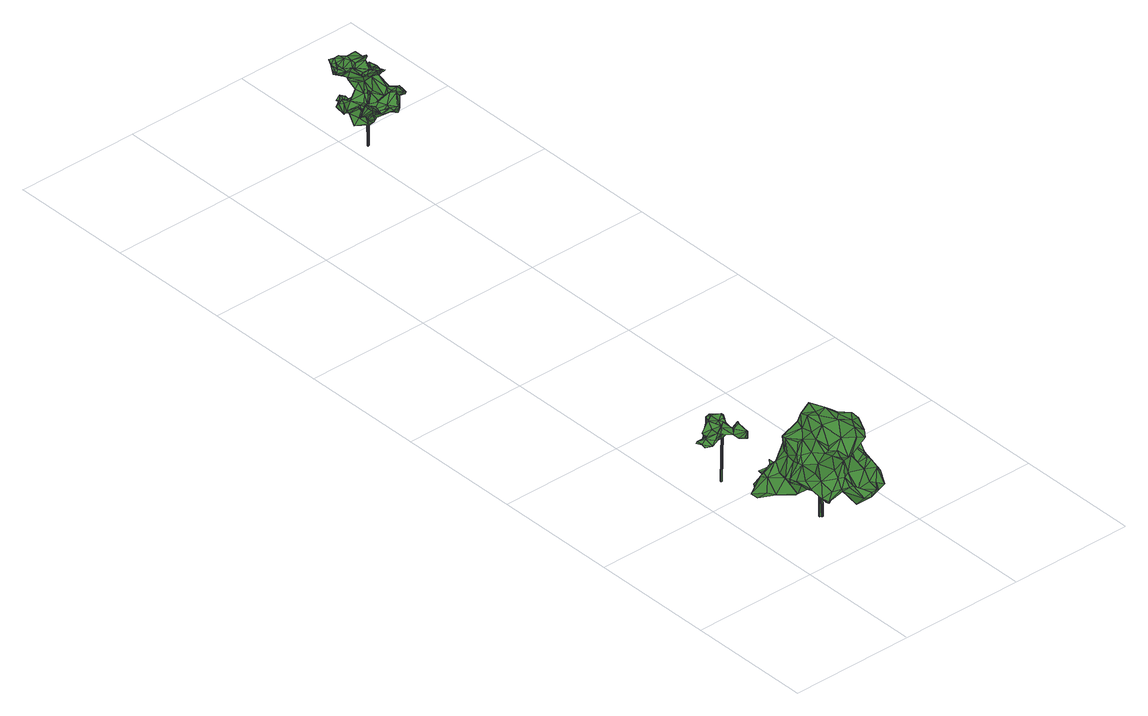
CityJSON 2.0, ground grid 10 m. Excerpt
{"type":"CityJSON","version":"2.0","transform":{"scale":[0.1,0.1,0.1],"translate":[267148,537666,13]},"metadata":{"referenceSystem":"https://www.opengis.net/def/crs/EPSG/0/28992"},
"CityObjects":{
"tree1":{"type":"SolitaryVegetationObject","attributes":{"gtid":507,"crown_width_m":3.91,"crown_median_z":17.3,"crown_r50_m":0.213,"crown_porosity":0.931,"trunk_H_m":4.07,"trunk_DBH_m":0.12,"trunk_radius_m":0.0598,"trunk_base_height_m":13.23,"original_gtid":"577"},"geometry":[{"type":"MultiSurface","lod":"3","boundaries":[[[0,1,2]],[[3,4,5]],[[6,7,8]],[[6,8,9]],[[10,11,12]],[[13,14,15]],[[2,16,0]],[[17,18,19]],[[20,21,22]],[[20,22,23]],[[24,9,2]],[[10,25,26]],[[10,26,27]],[[28,8,18]],[[28,18,29]],[[30,31,32]],[[14,33,3]],[[30,34,35]],[[36,25,37]],[[38,5,39]],[[14,13,17]],[[40,41,42]],[[43,4,44]],[[41,1,45]],[[39,5,43]],[[13,20,17]],[[29,17,20]],[[46,33,47]],[[46,3,33]],[[2,1,41]],[[22,21,48]],[[31,49,50]],[[51,0,16]],[[51,16,32]],[[20,52,53]],[[21,20,53]],[[54,21,53]],[[23,50,49]],[[30,32,34]],[[6,24,55]],[[40,24,41]],[[41,24,2]],[[56,57,38]],[[43,58,39]],[[59,39,58]],[[43,5,4]],[[60,22,48]],[[27,36,61]],[[37,61,36]],[[53,60,62]],[[63,56,38]],[[56,63,39]],[[56,39,59]],[[62,54,53]],[[63,38,39]],[[31,50,51]],[[64,32,8]],[[32,31,51]],[[59,57,56]],[[25,10,12]],[[37,10,61]],[[27,61,10]],[[2,9,16]],[[42,41,45]],[[23,49,20]],[[10,37,25]],[[15,3,57]],[[65,46,66]],[[66,46,47]],[[59,67,15]],[[68,23,22]],[[68,69,23]],[[29,18,17]],[[69,70,51]],[[35,29,30]],[[13,15,67]],[[19,42,33]],[[9,24,6]],[[17,19,14]],[[3,15,14]],[[65,66,67]],[[9,32,16]],[[45,47,33]],[[5,38,57]],[[5,57,3]],[[59,15,57]],[[40,42,55]],[[24,40,55]],[[48,62,71]],[[21,54,62]],[[21,62,48]],[[6,55,42]],[[19,6,42]],[[44,58,43]],[[46,72,3]],[[4,3,72]],[[4,72,44]],[[36,27,26]],[[65,72,46]],[[72,65,59]],[[65,67,59]],[[1,69,45]],[[29,20,49]],[[29,49,30]],[[30,49,31]],[[45,33,42]],[[19,33,14]],[[36,26,25]],[[1,70,69]],[[73,53,74]],[[73,74,67]],[[60,66,22]],[[68,22,66]],[[75,9,8]],[[66,47,68]],[[47,69,68]],[[75,8,32]],[[19,8,6]],[[28,29,8]],[[7,8,29]],[[35,34,64]],[[0,51,70]],[[0,70,1]],[[13,67,74]],[[45,18,47]],[[45,69,18]],[[47,18,69]],[[8,19,18]],[[7,29,64]],[[35,64,29]],[[7,64,8]],[[64,34,32]],[[75,32,9]],[[72,58,44]],[[59,58,72]],[[13,52,20]],[[66,60,73]],[[66,73,67]],[[53,73,60]],[[74,52,13]],[[74,53,52]],[[60,48,62]],[[69,50,23]],[[51,50,69]],[[76,77,78]],[[76,78,79]],[[79,78,80]],[[78,77,81]],[[78,81,80]],[[80,81,82]],[[81,77,82]],[[82,77,83]],[[82,83,80]],[[77,76,83]],[[83,76,79]],[[83,79,80]]]}]},
"tree2":{"type":"SolitaryVegetationObject","attributes":{"gtid":424,"crown_width_m":6.91,"crown_median_z":17.16,"crown_r50_m":0.306,"crown_porosity":0.912,"trunk_H_m":4.06,"trunk_DBH_m":0.224,"trunk_radius_m":0.112,"trunk_base_height_m":13.1,"original_gtid":"480"},"geometry":[{"type":"MultiSurface","lod":"3","boundaries":[[[84,85,86]],[[87,88,89]],[[87,90,88]],[[91,92,93]],[[93,92,94]],[[95,96,97]],[[98,99,86]],[[98,100,99]],[[101,102,103]],[[104,105,106]],[[107,108,109]],[[110,84,102]],[[111,112,113]],[[114,115,116]],[[117,118,119]],[[120,121,122]],[[123,124,125]],[[88,126,89]],[[127,128,129]],[[130,128,127]],[[131,132,133]],[[134,135,136]],[[131,137,138]],[[139,140,141]],[[142,143,144]],[[145,143,142]],[[146,147,148]],[[149,148,147]],[[150,128,151]],[[152,153,154]],[[155,129,128]],[[156,157,125]],[[158,159,160]],[[161,162,163]],[[164,165,166]],[[167,168,139]],[[169,107,109]],[[164,166,146]],[[170,171,161]],[[172,173,103]],[[174,131,175]],[[176,99,172]],[[152,154,177]],[[152,177,178]],[[175,131,133]],[[179,180,89]],[[138,108,107]],[[181,182,183]],[[180,183,182]],[[113,112,145]],[[184,185,186]],[[142,144,187]],[[188,189,159]],[[158,190,191]],[[111,192,193]],[[135,193,192]],[[194,165,195]],[[194,195,196]],[[156,125,92]],[[125,124,92]],[[197,198,199]],[[200,201,202]],[[114,203,204]],[[205,206,171]],[[207,195,165]],[[208,209,210]],[[211,154,153]],[[184,181,183]],[[112,111,193]],[[208,167,209]],[[202,212,213]],[[214,215,216]],[[217,150,218]],[[219,220,133]],[[90,212,221]],[[213,212,90]],[[108,97,109]],[[201,222,223]],[[168,140,139]],[[224,225,146]],[[107,169,226]],[[177,227,178]],[[176,172,228]],[[135,229,230]],[[231,168,208]],[[167,208,168]],[[232,225,224]],[[233,168,231]],[[181,234,235]],[[177,236,139]],[[187,155,128]],[[145,192,113]],[[115,123,157]],[[221,88,90]],[[224,166,165]],[[146,166,224]],[[164,146,104]],[[104,106,164]],[[233,231,237]],[[233,237,160]],[[213,105,238]],[[114,116,157]],[[151,194,239]],[[135,145,193]],[[202,118,240]],[[105,90,106]],[[186,199,184]],[[197,199,186]],[[176,228,86]],[[177,139,141]],[[225,147,146]],[[100,153,99]],[[138,132,131]],[[241,188,242]],[[241,242,235]],[[119,243,213]],[[180,179,183]],[[244,245,246]],[[218,247,158]],[[218,158,191]],[[95,216,122]],[[248,216,95]],[[244,249,250]],[[94,250,249]],[[226,132,107]],[[138,107,132]],[[209,236,251]],[[174,175,252]],[[253,136,145]],[[232,117,225]],[[200,202,240]],[[184,234,181]],[[174,254,131]],[[95,121,236]],[[160,255,158]],[[190,158,255]],[[133,220,175]],[[88,256,110]],[[96,95,236]],[[257,174,252]],[[200,258,201]],[[259,201,258]],[[101,88,110]],[[260,249,261]],[[262,263,264]],[[96,265,97]],[[183,266,184]],[[98,267,226]],[[86,267,98]],[[112,193,145]],[[239,247,218]],[[252,268,257]],[[254,248,95]],[[198,233,189]],[[169,265,211]],[[156,92,91]],[[97,269,95]],[[211,265,154]],[[222,201,259]],[[270,120,156]],[[114,204,271]],[[251,121,272]],[[251,272,120]],[[174,248,254]],[[257,248,174]],[[179,126,266]],[[217,273,128]],[[217,128,150]],[[124,245,244]],[[155,274,129]],[[155,232,274]],[[167,139,236]],[[106,90,164]],[[114,253,115]],[[101,266,126]],[[141,227,177]],[[213,90,105]],[[235,182,181]],[[160,189,233]],[[153,152,275]],[[163,276,274]],[[199,198,188]],[[151,239,150]],[[253,145,142]],[[242,196,195]],[[242,195,207]],[[240,118,117]],[[239,196,247]],[[261,277,190]],[[96,154,265]],[[124,250,92]],[[92,250,94]],[[196,239,194]],[[124,123,245]],[[278,267,85]],[[219,267,278]],[[86,228,84]],[[87,164,90]],[[244,250,124]],[[145,230,279]],[[280,184,266]],[[224,274,232]],[[165,274,224]],[[149,238,148]],[[115,253,142]],[[101,126,88]],[[262,143,145]],[[140,168,281]],[[218,150,239]],[[263,145,256]],[[167,236,209]],[[111,113,282]],[[223,264,221]],[[278,229,219]],[[283,186,185]],[[197,281,198]],[[251,210,209]],[[120,272,121]],[[125,157,123]],[[114,157,203]],[[134,284,252]],[[134,271,284]],[[237,260,261]],[[212,202,223]],[[212,223,221]],[[119,238,285]],[[238,149,285]],[[278,85,286]],[[159,158,247]],[[159,247,196]],[[172,102,228]],[[210,287,93]],[[270,91,287]],[[270,287,210]],[[219,284,252]],[[220,219,252]],[[220,252,175]],[[96,177,154]],[[96,236,177]],[[243,202,213]],[[196,242,159]],[[248,257,214]],[[248,214,216]],[[123,115,142]],[[156,91,270]],[[210,251,270]],[[237,231,260]],[[179,266,183]],[[113,192,282]],[[122,121,95]],[[271,134,114]],[[286,230,229]],[[286,229,278]],[[282,192,111]],[[179,89,126]],[[145,135,230]],[[156,120,203]],[[190,277,191]],[[211,153,100]],[[211,100,169]],[[207,182,235]],[[180,182,207]],[[192,136,135]],[[145,136,192]],[[232,259,117]],[[258,117,259]],[[134,136,253]],[[114,134,253]],[[169,100,98]],[[226,169,98]],[[109,97,265]],[[225,117,285]],[[93,287,91]],[[160,159,189]],[[237,261,255]],[[237,255,160]],[[140,281,197]],[[288,110,256]],[[219,229,284]],[[134,284,229]],[[134,229,135]],[[190,255,261]],[[172,103,102]],[[173,283,280]],[[94,289,93]],[[283,185,184]],[[244,261,249]],[[109,265,169]],[[163,274,207]],[[260,231,289]],[[219,133,132]],[[219,132,226]],[[93,289,210]],[[210,289,208]],[[110,102,101]],[[208,289,231]],[[289,94,249]],[[289,249,260]],[[119,118,243]],[[202,243,118]],[[199,234,184]],[[235,234,188]],[[286,85,84]],[[286,84,288]],[[213,238,119]],[[122,215,120]],[[122,216,215]],[[285,117,119]],[[156,203,157]],[[219,226,267]],[[103,266,101]],[[280,266,103]],[[173,178,186]],[[152,178,173]],[[144,262,222]],[[223,262,264]],[[223,222,262]],[[115,157,116]],[[202,201,223]],[[85,267,86]],[[214,120,215]],[[268,252,284]],[[268,284,271]],[[159,242,188]],[[162,161,206]],[[206,161,171]],[[214,120,270]],[[257,120,214]],[[173,280,103]],[[168,290,281]],[[246,191,277]],[[218,191,246]],[[258,240,117]],[[200,240,258]],[[244,277,261]],[[246,277,244]],[[264,256,88]],[[217,218,291]],[[251,120,270]],[[257,204,120]],[[203,120,204]],[[228,102,84]],[[292,245,123]],[[246,245,292]],[[207,165,293]],[[207,293,180]],[[180,293,89]],[[263,256,264]],[[105,148,238]],[[173,275,152]],[[186,227,197]],[[262,144,143]],[[188,198,189]],[[199,188,234]],[[197,227,140]],[[141,140,227]],[[186,178,227]],[[206,205,276]],[[286,279,230]],[[198,281,290]],[[207,235,242]],[[164,293,165]],[[218,246,291]],[[194,130,165]],[[274,165,130]],[[292,123,273]],[[87,293,164]],[[89,293,87]],[[128,273,187]],[[187,273,142]],[[95,269,254]],[[275,99,153]],[[97,108,269]],[[151,130,194]],[[251,236,121]],[[99,275,172]],[[173,172,275]],[[263,113,145]],[[222,155,144]],[[142,273,157]],[[146,148,104]],[[123,157,273]],[[142,157,123]],[[262,145,263]],[[259,232,155]],[[144,155,187]],[[241,235,188]],[[221,264,88]],[[292,291,246]],[[259,155,222]],[[110,288,84]],[[171,170,127]],[[184,280,283]],[[173,186,283]],[[161,163,207]],[[127,129,294]],[[127,294,171]],[[205,294,129]],[[171,294,205]],[[288,279,286]],[[145,279,288]],[[206,163,162]],[[206,276,163]],[[288,256,145]],[[170,161,130]],[[127,170,130]],[[161,207,130]],[[274,130,207]],[[257,268,204]],[[274,276,129]],[[205,129,276]],[[233,290,168]],[[198,290,233]],[[130,151,128]],[[217,291,273]],[[273,291,292]],[[148,105,104]],[[149,147,285]],[[225,285,147]],[[204,268,271]],[[254,137,131]],[[254,269,137]],[[108,137,269]],[[138,137,108]],[[86,99,176]],[[295,296,297]],[[295,297,298]],[[298,297,299]],[[298,299,300]],[[297,296,301]],[[297,301,299]],[[301,296,302]],[[301,302,299]],[[299,302,303]],[[299,303,300]],[[302,296,303]],[[303,296,304]],[[303,304,300]],[[296,305,304]],[[305,296,306]],[[305,306,304]],[[306,296,307]],[[306,307,304]],[[304,307,308]],[[304,308,300]],[[308,307,309]],[[308,309,300]],[[307,296,310]],[[307,310,309]],[[310,296,311]],[[310,311,309]],[[309,311,312]],[[309,312,300]],[[311,296,313]],[[311,313,312]],[[313,296,314]],[[313,314,312]],[[312,314,298]],[[312,298,300]],[[314,296,295]],[[314,295,298]]]}]},
"tree3":{"type":"SolitaryVegetationObject","attributes":{"gtid":466,"crown_width_m":5.04,"crown_median_z":18.17,"crown_r50_m":0.255,"crown_porosity":0.932,"trunk_H_m":4.53,"trunk_DBH_m":0.17,"trunk_radius_m":0.0852,"trunk_base_height_m":13.64,"original_gtid":"529"},"geometry":[{"type":"MultiSurface","lod":"3","boundaries":[[[315,316,317]],[[318,319,320]],[[321,320,319]],[[322,323,324]],[[325,326,327]],[[328,329,330]],[[331,332,333]],[[334,335,336]],[[330,337,338]],[[339,340,341]],[[342,343,344]],[[345,346,347]],[[348,349,350]],[[351,352,353]],[[354,352,351]],[[355,356,357]],[[355,323,356]],[[358,359,332]],[[360,361,362]],[[363,364,365]],[[366,367,368]],[[336,369,357]],[[330,338,328]],[[370,326,371]],[[372,373,374]],[[375,376,377]],[[378,379,380]],[[341,381,382]],[[341,382,383]],[[384,361,385]],[[386,387,388]],[[335,334,389]],[[390,391,392]],[[393,362,349]],[[393,349,348]],[[394,395,396]],[[328,338,337]],[[397,398,399]],[[381,400,401]],[[327,326,370]],[[392,391,402]],[[392,402,403]],[[391,404,402]],[[405,406,407]],[[373,372,408]],[[382,381,397]],[[409,397,381]],[[410,411,412]],[[413,414,415]],[[416,417,418]],[[419,420,421]],[[406,420,419]],[[348,318,422]],[[423,344,424]],[[425,415,426]],[[347,380,379]],[[427,390,428]],[[391,390,427]],[[323,429,356]],[[430,325,327]],[[335,369,336]],[[430,431,432]],[[392,403,433]],[[392,433,317]],[[322,429,323]],[[434,373,435]],[[436,437,438]],[[337,439,328]],[[412,411,440]],[[441,413,415]],[[349,384,378]],[[416,442,428]],[[443,444,445]],[[446,447,448]],[[449,450,399]],[[361,451,362]],[[452,453,454]],[[369,335,389]],[[388,455,386]],[[416,456,457]],[[363,365,321]],[[373,434,455]],[[359,333,332]],[[359,358,458]],[[445,447,459]],[[378,380,460]],[[363,460,380]],[[348,461,360]],[[462,346,440]],[[366,415,463]],[[407,464,465]],[[452,461,453]],[[348,360,393]],[[404,391,427]],[[466,401,400]],[[452,360,461]],[[427,442,404]],[[386,455,434]],[[453,461,422]],[[467,468,377]],[[469,468,467]],[[467,400,381]],[[383,382,470]],[[395,408,396]],[[377,468,375]],[[438,471,472]],[[343,473,331]],[[342,473,343]],[[384,385,474]],[[450,475,394]],[[334,336,476]],[[334,476,477]],[[393,360,362]],[[370,478,351]],[[328,375,329]],[[467,377,400]],[[457,456,372]],[[479,372,456]],[[321,316,315]],[[480,425,354]],[[331,481,343]],[[366,426,415]],[[400,376,482]],[[432,483,430]],[[484,485,486]],[[416,428,390]],[[487,488,380]],[[489,488,487]],[[353,431,327]],[[426,368,425]],[[417,479,418]],[[324,323,490]],[[318,348,319]],[[491,492,340]],[[437,330,329]],[[350,349,378]],[[493,494,495]],[[435,367,434]],[[438,492,409]],[[348,422,461]],[[426,366,368]],[[496,473,342]],[[442,457,404]],[[420,411,410]],[[430,327,431]],[[497,437,329]],[[427,428,442]],[[419,359,458]],[[457,442,416]],[[397,498,470]],[[340,339,489]],[[405,340,489]],[[499,500,501]],[[472,450,398]],[[401,466,450]],[[371,478,370]],[[502,503,358]],[[432,486,477]],[[372,479,396]],[[372,396,408]],[[413,441,324]],[[439,337,504]],[[439,504,368]],[[502,505,506]],[[502,506,320]],[[323,507,490]],[[366,434,367]],[[355,507,323]],[[493,407,508]],[[419,407,406]],[[407,419,508]],[[421,333,509]],[[482,510,466]],[[400,482,466]],[[405,407,465]],[[388,387,501]],[[384,451,361]],[[353,352,484]],[[356,429,483]],[[485,448,477]],[[352,511,398]],[[398,508,352]],[[405,487,406]],[[499,501,387]],[[422,512,453]],[[365,316,321]],[[351,353,370]],[[370,353,327]],[[513,465,495]],[[507,514,515]],[[358,332,473]],[[332,331,473]],[[507,355,514]],[[445,516,447]],[[384,474,378]],[[430,322,325]],[[457,402,404]],[[372,402,457]],[[517,503,317]],[[503,517,518]],[[513,519,491]],[[405,489,487]],[[470,339,383]],[[495,464,493]],[[389,520,521]],[[358,473,502]],[[502,473,496]],[[347,346,462]],[[440,345,412]],[[354,351,478]],[[322,324,441]],[[390,392,416]],[[446,445,522]],[[523,394,524]],[[523,525,394]],[[419,458,484]],[[509,359,419]],[[455,374,373]],[[526,415,425]],[[526,425,527]],[[526,527,528]],[[419,352,508]],[[329,375,468]],[[352,419,484]],[[445,517,516]],[[517,317,516]],[[493,398,494]],[[375,328,439]],[[386,463,414]],[[415,414,463]],[[429,430,483]],[[432,477,483]],[[354,425,529]],[[530,516,403]],[[519,492,491]],[[382,397,470]],[[502,320,503]],[[315,503,320]],[[349,451,384]],[[490,413,324]],[[531,532,521]],[[362,451,349]],[[399,533,364]],[[497,534,437]],[[448,535,477]],[[318,512,422]],[[490,499,413]],[[322,430,429]],[[505,423,506]],[[512,506,423]],[[513,491,465]],[[511,529,436]],[[436,398,511]],[[520,334,536]],[[381,401,449]],[[481,537,343]],[[522,445,538]],[[434,463,386]],[[496,505,502]],[[330,504,337]],[[503,315,317]],[[501,500,539]],[[500,530,539]],[[359,509,333]],[[432,431,540]],[[540,431,353]],[[540,353,484]],[[333,481,331]],[[421,481,333]],[[386,414,387]],[[462,411,347]],[[329,468,497]],[[497,468,469]],[[380,488,470]],[[339,470,488]],[[421,509,419]],[[366,538,463]],[[354,529,352]],[[352,529,511]],[[398,493,508]],[[434,366,463]],[[373,408,435]],[[395,435,408]],[[487,541,406]],[[378,460,350]],[[412,542,424]],[[365,317,316]],[[500,536,530]],[[438,437,467]],[[528,441,526]],[[543,524,417]],[[418,543,417]],[[415,526,441]],[[361,360,544]],[[361,544,385]],[[454,544,360]],[[545,544,454]],[[497,469,534]],[[410,412,424]],[[389,521,369]],[[499,515,546]],[[478,528,527]],[[480,354,478]],[[436,472,398]],[[438,472,436]],[[462,440,411]],[[547,439,368]],[[482,375,439]],[[482,439,547]],[[510,548,547]],[[482,547,548]],[[482,548,510]],[[456,417,416]],[[489,339,488]],[[539,530,403]],[[484,458,485]],[[483,477,476]],[[512,318,506]],[[493,464,407]],[[536,546,520]],[[495,465,464]],[[498,380,470]],[[399,498,397]],[[364,498,399]],[[490,515,499]],[[507,515,490]],[[513,494,519]],[[399,398,450]],[[413,499,414]],[[405,491,340]],[[465,491,405]],[[525,456,392]],[[523,456,525]],[[392,456,416]],[[365,525,392]],[[392,317,365]],[[365,533,525]],[[546,500,499]],[[524,543,523]],[[421,420,537]],[[537,481,421]],[[410,424,537]],[[325,478,371]],[[537,420,410]],[[476,336,532]],[[483,549,356]],[[518,485,458]],[[450,449,401]],[[363,380,498]],[[437,504,330]],[[480,478,527]],[[441,528,322]],[[325,322,528]],[[480,527,425]],[[372,374,550]],[[550,374,455]],[[550,455,388]],[[501,550,388]],[[485,446,448]],[[551,321,319]],[[348,552,319]],[[479,553,396]],[[417,553,479]],[[542,554,424]],[[423,424,554]],[[545,454,554]],[[371,326,325]],[[406,411,420]],[[341,340,492]],[[341,492,438]],[[432,540,486]],[[484,486,540]],[[325,528,478]],[[339,341,383]],[[467,381,341]],[[467,341,438]],[[477,535,334]],[[367,435,555]],[[367,555,444]],[[518,517,445]],[[518,445,485]],[[522,556,446]],[[524,553,417]],[[396,553,524]],[[444,538,445]],[[447,516,448]],[[518,458,503]],[[385,544,545]],[[503,458,358]],[[363,498,364]],[[463,446,556]],[[463,447,446]],[[466,475,450]],[[394,475,395]],[[538,556,522]],[[366,556,538]],[[472,471,449]],[[366,463,556]],[[387,414,499]],[[551,319,552]],[[368,504,529]],[[446,485,445]],[[530,448,516]],[[395,555,435]],[[398,409,519]],[[530,535,448]],[[368,444,547]],[[367,444,368]],[[357,356,532]],[[357,532,336]],[[447,557,459]],[[467,437,534]],[[467,534,469]],[[350,460,363]],[[347,542,345]],[[412,345,542]],[[471,438,381]],[[409,381,438]],[[416,418,456]],[[440,346,345]],[[529,504,436]],[[436,504,437]],[[479,456,418]],[[321,551,363]],[[350,363,551]],[[375,482,376]],[[424,344,537]],[[343,537,344]],[[402,558,403]],[[402,372,558]],[[539,558,501]],[[550,501,558]],[[403,558,539]],[[550,558,372]],[[519,409,492]],[[525,533,450]],[[559,485,477]],[[559,486,485]],[[559,477,486]],[[385,554,542]],[[394,396,524]],[[555,475,444]],[[555,395,475]],[[475,466,510]],[[350,552,348]],[[551,552,350]],[[450,533,399]],[[409,398,397]],[[476,549,483]],[[357,532,355]],[[536,500,546]],[[530,536,535]],[[334,535,536]],[[546,521,520]],[[520,389,334]],[[315,560,321]],[[320,321,560]],[[365,364,533]],[[320,560,315]],[[411,541,347]],[[347,541,380]],[[487,380,541]],[[472,449,450]],[[406,541,411]],[[381,449,471]],[[394,525,450]],[[554,454,512]],[[554,512,423]],[[512,454,453]],[[463,557,447]],[[538,557,463]],[[513,495,494]],[[398,519,494]],[[444,459,538]],[[545,554,385]],[[454,360,452]],[[433,403,516]],[[433,516,317]],[[443,445,459]],[[443,459,444]],[[342,505,496]],[[538,459,557]],[[368,529,425]],[[542,474,385]],[[347,474,542]],[[379,474,347]],[[378,474,379]],[[344,423,505]],[[344,505,342]],[[400,377,376]],[[510,444,475]],[[510,547,444]],[[320,506,318]],[[546,515,514]],[[531,514,532]],[[546,531,521]],[[514,531,546]],[[523,417,456]],[[543,417,523]],[[532,549,476]],[[355,532,514]],[[369,532,357]],[[369,521,532]],[[532,356,549]],[[561,562,563]],[[561,563,564]],[[562,565,563]],[[563,565,566]],[[563,566,564]],[[566,565,567]],[[566,567,564]],[[565,562,568]],[[565,568,567]],[[567,568,569]],[[567,569,564]],[[569,568,570]],[[569,570,564]],[[568,562,571]],[[568,571,570]],[[570,571,564]],[[564,571,561]],[[571,562,561]]]}]}
},
"vertices":[
[28,139,47],[30,136,49],[33,141,46],[34,119,45],[36,114,51],[37,112,48],[34,131,40],[31,130,35],[31,131,38],[33,136,43],[41,87,27],[42,89,31],[46,83,26],[23,118,42],[29,122,45],[30,115,47],[29,139,45],[25,123,43],[27,130,44],[32,128,44],[19,123,38],[13,125,41],[16,125,43],[17,130,43],[37,133,44],[43,84,24],[36,87,22],[35,92,23],[28,132,40],[23,128,40],[21,134,35],[24,135,40],[25,137,39],[34,125,47],[25,137,34],[23,133,35],[35,86,22],[39,84,26],[37,106,42],[37,106,48],[38,132,48],[37,133,49],[36,129,48],[35,113,52],[35,114,53],[32,130,47],[28,121,52],[29,124,47],[8,125,43],[22,129,40],[23,129,41],[25,135,41],[18,119,41],[15,117,40],[10,119,40],[37,133,43],[31,108,44],[32,113,46],[31,113,49],[27,109,48],[13,122,44],[35,87,22],[9,121,42],[35,106,44],[26,133,36],[24,118,51],[22,120,46],[21,115,48],[23,127,45],[23,131,50],[28,135,43],[5,123,44],[31,115,49],[18,118,43],[20,117,43],[30,134,43],[28,123,2],[28,122,2],[27,123,2],[28,122,43],[27,122,43],[27,122,2],[27,121,43],[28,121,43],
[46,30,35],[55,28,38],[46,26,34],[33,62,34],[36,53,24],[29,56,37],[26,64,22],[88,46,63],[87,56,59],[85,46,69],[82,49,73],[71,24,44],[59,27,45],[61,19,34],[49,22,37],[39,24,31],[48,20,38],[36,43,33],[41,32,33],[35,38,36],[13,75,23],[17,73,19],[21,68,24],[64,8,32],[70,9,35],[65,9,35],[44,44,33],[64,51,21],[63,51,26],[62,51,27],[71,52,42],[76,60,42],[73,58,43],[38,83,25],[41,76,23],[29,79,23],[74,43,55],[63,32,47],[72,33,43],[75,69,55],[81,62,61],[85,60,59],[35,48,34],[54,70,50],[53,74,49],[46,68,36],[41,68,51],[83,16,30],[73,15,30],[79,18,28],[77,46,30],[70,48,30],[70,49,30],[77,18,33],[72,10,33],[55,22,62],[51,29,66],[53,27,60],[68,62,41],[60,55,43],[56,67,34],[62,50,34],[23,77,32],[26,82,25],[19,78,24],[24,85,21],[51,75,54],[48,75,53],[50,27,44],[46,19,41],[54,25,44],[47,72,34],[80,55,59],[73,58,54],[52,68,76],[48,62,69],[52,61,78],[46,56,52],[42,51,50],[37,55,42],[23,70,35],[32,71,44],[24,74,36],[68,28,70],[58,33,71],[58,9,33],[47,67,53],[54,60,49],[37,29,32],[40,33,43],[85,23,37],[82,24,32],[39,24,30],[55,27,57],[52,33,47],[28,51,38],[26,54,41],[32,48,54],[34,55,51],[27,51,42],[33,45,54],[47,42,56],[39,35,57],[56,71,44],[43,56,65],[47,51,72],[64,73,77],[64,73,76],[66,50,27],[66,49,27],[42,74,55],[37,68,52],[37,70,63],[43,33,65],[44,43,71],[40,43,62],[41,78,8],[46,72,14],[42,72,12],[72,48,54],[74,41,41],[50,60,35],[52,47,40],[35,62,52],[74,37,71],[74,26,68],[79,33,68],[51,16,42],[36,64,22],[31,67,22],[82,36,47],[81,36,46],[80,31,46],[63,69,55],[59,71,65],[71,26,29],[78,24,29],[38,57,20],[46,71,31],[44,63,20],[31,77,38],[35,84,27],[58,17,24],[49,32,61],[40,28,28],[72,36,37],[67,39,42],[64,42,79],[44,78,34],[52,46,78],[35,49,59],[34,52,58],[62,27,58],[58,56,78],[23,78,21],[49,71,64],[40,78,8],[42,60,61],[37,67,63],[33,71,25],[75,62,72],[67,65,68],[66,70,71],[50,69,70],[81,28,45],[74,54,73],[78,60,70],[68,33,61],[80,32,34],[73,59,40],[82,23,41],[61,63,76],[47,48,34],[82,36,46],[40,80,25],[49,81,28],[68,49,74],[68,60,78],[52,63,33],[50,60,34],[46,58,28],[55,17,41],[30,48,40],[58,24,32],[79,36,42],[72,20,35],[80,43,61],[77,44,36],[65,40,59],[65,71,53],[38,68,43],[42,24,38],[41,57,36],[65,71,74],[61,30,37],[61,44,41],[36,45,39],[46,33,66],[64,51,22],[43,43,43],[78,35,36],[31,87,22],[59,34,40],[82,43,66],[49,45,35],[77,43,72],[51,38,65],[67,71,56],[70,71,56],[30,65,38],[56,70,44],[54,48,1],[52,48,1],[53,48,1],[55,50,42],[55,51,41],[54,50,42],[53,49,1],[52,49,1],[54,51,42],[53,50,42],[51,48,1],[51,47,1],[52,47,1],[53,49,42],[54,49,42],[52,46,1],[53,46,1],[55,49,42],[53,47,1],[54,47,1],
[106,579,60],[106,586,55],[105,579,50],[94,589,65],[98,589,62],[98,588,62],[99,588,59],[113,551,49],[106,549,51],[112,554,44],[119,558,53],[123,556,55],[120,555,57],[131,583,35],[131,587,35],[133,581,38],[107,571,73],[109,570,72],[113,571,70],[92,563,55],[90,556,58],[93,554,58],[129,579,36],[131,580,36],[125,596,58],[127,591,57],[126,594,56],[100,575,71],[105,574,72],[101,576,71],[113,588,72],[114,588,73],[114,591,71],[91,595,64],[100,600,67],[102,597,64],[125,565,55],[120,570,54],[121,563,57],[124,568,53],[98,552,50],[103,550,54],[96,551,52],[107,575,65],[111,572,68],[92,599,70],[98,602,71],[95,604,70],[104,593,58],[107,594,54],[103,586,51],[112,572,33],[108,578,33],[118,579,37],[91,553,58],[124,560,55],[123,557,53],[94,582,37],[95,578,28],[100,579,32],[127,587,37],[123,588,41],[126,594,38],[111,600,66],[113,597,72],[112,596,65],[120,594,46],[120,594,55],[125,596,57],[102,602,71],[102,596,72],[104,568,32],[103,565,36],[100,568,35],[90,558,55],[88,583,51],[87,579,50],[95,582,47],[94,601,69],[103,590,38],[100,587,33],[99,588,37],[117,590,56],[117,583,53],[113,586,53],[117,594,39],[114,593,40],[89,579,43],[97,574,47],[85,577,43],[122,587,60],[117,584,61],[121,581,62],[98,586,34],[120,590,56],[102,585,68],[113,587,70],[105,588,71],[111,558,43],[105,566,37],[114,565,38],[90,588,46],[95,593,42],[92,593,43],[116,577,62],[110,578,65],[115,575,69],[89,589,68],[99,585,71],[100,585,71],[117,569,41],[115,568,37],[83,580,51],[87,584,51],[110,550,52],[115,557,58],[116,558,58],[112,560,58],[102,576,45],[105,573,27],[101,581,27],[121,583,42],[127,587,43],[123,590,45],[125,583,39],[113,585,74],[115,555,42],[83,583,47],[104,581,39],[110,581,36],[110,578,49],[110,565,45],[103,572,45],[102,565,50],[114,590,45],[111,588,44],[98,602,70],[90,593,70],[89,589,69],[92,592,70],[101,570,31],[93,588,43],[90,582,39],[111,578,62],[104,579,40],[109,596,67],[88,592,70],[115,588,73],[108,570,34],[125,581,58],[126,581,59],[114,591,40],[126,595,45],[126,593,38],[126,592,40],[117,594,57],[118,591,43],[119,585,42],[103,574,69],[105,597,72],[108,586,40],[96,558,52],[103,562,53],[122,562,52],[96,591,41],[118,567,53],[107,574,72],[119,584,39],[106,556,52],[117,569,55],[113,567,51],[113,563,55],[116,590,59],[117,594,58],[122,591,58],[106,557,48],[126,586,57],[124,591,56],[123,583,57],[124,583,56],[125,582,58],[100,575,69],[128,589,39],[114,594,58],[99,563,43],[97,565,42],[98,567,38],[102,576,67],[105,579,60],[126,582,39],[100,577,69],[99,587,67],[102,553,48],[114,578,56],[115,572,69],[113,586,39],[115,576,49],[94,585,70],[126,584,56],[98,555,49],[101,556,49],[103,573,45],[108,578,50],[111,577,51],[124,585,57],[88,563,46],[92,556,54],[116,569,41],[98,591,41],[102,595,41],[102,584,47],[111,563,47],[114,565,50],[115,558,49],[121,581,42],[98,569,47],[97,556,50],[95,554,53],[105,585,49],[127,589,41],[96,561,49],[88,564,46],[107,576,71],[106,579,37],[96,572,45],[116,563,56],[107,589,63],[104,591,72],[97,595,44],[96,598,70],[96,596,69],[96,560,48],[118,580,38],[117,582,39],[101,555,49],[102,578,40],[103,593,60],[96,592,66],[97,591,41],[95,589,70],[104,579,33],[114,568,38],[103,578,40],[96,575,45],[113,562,53],[104,588,61],[109,578,52],[108,578,6],[108,579,52],[108,578,52],[107,578,6],[107,579,52],[107,578,52],[107,577,6],[107,577,52],[108,577,52],[108,577,6]
]}
